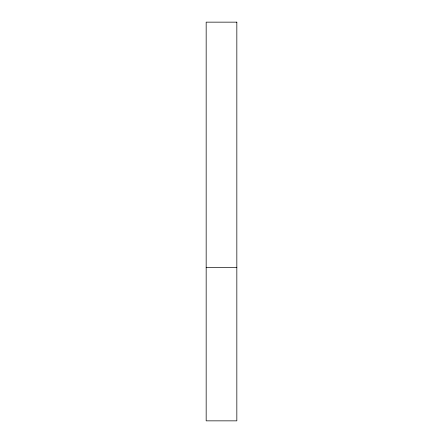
<?xml version="1.0" encoding="UTF-8"?>
<svg xmlns="http://www.w3.org/2000/svg" width="443" height="443" viewBox="0 0 443 443"><rect width="100%" height="100%" fill="white"/><g stroke="black" fill="none" stroke-linecap="round" stroke-linejoin="round"><path stroke-width="0.66" d="M206.167 267.506L236.833 267.506M236.833 22.15L206.167 22.15L206.167 420.85L236.833 420.85L236.833 22.15"/></g></svg>
